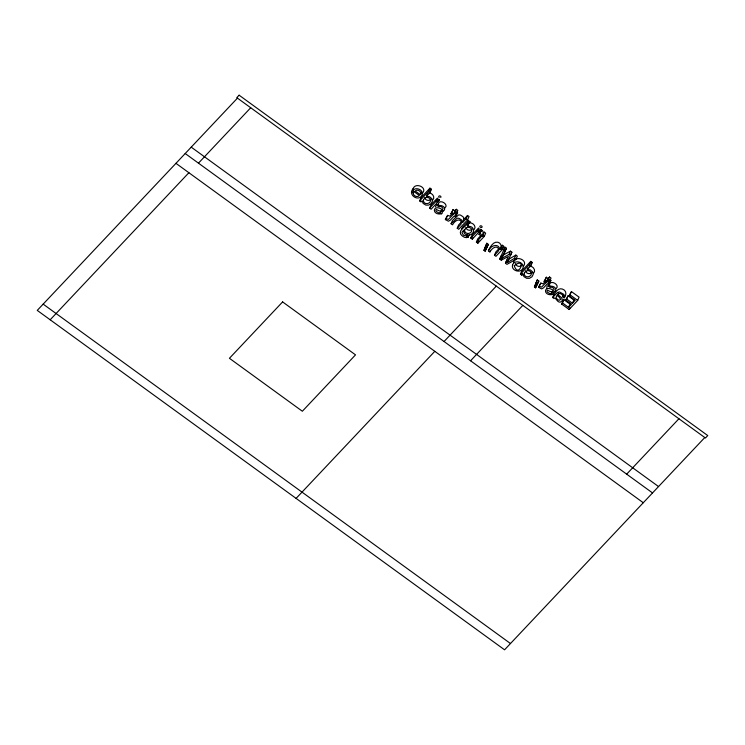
<?xml version="1.0" encoding="UTF-8"?>
<svg xmlns="http://www.w3.org/2000/svg" width="745" height="745" viewBox="0 0 745 745"><rect width="100%" height="100%" fill="white"/><g stroke="black" fill="none" stroke-linecap="round" stroke-linejoin="round"><path stroke-width="1.12" d="M461.555 229.339L462.375 227.346L468.586 220.753L470.002 221.777C464.396 229.618 471.24 223.519 473.457 229.376C474.379 232.17 471.66 234.936 468.968 235.15A4.377 3.464 22.8 0 1 466.165 234.591C463.437 234.349 463.884 228.203 461.956 232.57L463.492 235.243L466.696 236.016L468.233 237.133L469.266 234.675M413.978 191.391C411.128 194.659 416.949 198.44 419.379 195.525L412.795 190.739C413.028 180.7 429.371 187.386 421.772 193.765M484.25 232.133C480.991 238.94 483.291 235.886 480.031 233.306L479.016 234.377L480.581 235.606L480.823 237.18L476.39 242.134L477.871 243.205L484.269 236.426L485.647 233.138L484.25 232.133C482.481 235.094 483.794 230.019 481.41 230.019L479.016 234.377M513.687 262.622C514.73 254.585 528.726 260.005 523.381 266.263M562.801 296.761L562.428 294.852L560.78 293.679L559.085 293.567L557.884 294.592L561.655 297.823L562.456 300.067L561.944 301.017C557.763 305.515 555.416 295.439 554.047 298.531L552.641 297.506C554.252 293.893 557.474 287.3 562.419 289.06C566.554 290.317 566.759 294.862 564.226 297.795L562.801 296.761L563.49 295.122M483.971 250.357L486.802 243.261L488.375 244.407L485.125 251.195L483.971 250.357L486.802 243.261M534.435 287.011L537.257 279.915L538.831 281.051L535.581 287.84L534.435 287.011L537.257 279.915M412.795 190.739C415.785 185.933 424.799 190.45 421.81 195.553C417.954 201.997 407.357 194.324 413.205 188.69L413.112 191.046M420.208 194.65C422.35 191.772 417.377 188.532 415.161 190.981L420.208 194.65L421.242 192.182M419.64 200.908L421.018 197.63L429.949 188.159L431.429 189.23L430.051 192.517L426.475 196.308L429.53 196.699L431.867 198.682L432.426 201.113L431.169 203.571L428.645 205.117L425.805 205.08L423.123 203.413L422.126 200.796L421.055 201.942L419.64 200.908L428.571 191.437L429.949 188.159M426.512 196.335L427.509 193.849M429.614 208.153L430.992 204.875L437.389 198.096L436.011 201.374L429.614 208.153L431.094 209.233L437.492 202.454L438.526 199.986M443.135 210.481L441.748 213.759C431.392 215.91 432.221 203.022 442.511 209.727L443.061 208.386L441.953 207.119L440.323 206.412L439.01 206.728L437.594 205.695L438.973 202.417C441.85 199.818 448.797 205.136 444.951 207.827M437.594 205.695C447.643 203.683 446.711 215.882 436.384 209.438L435.76 210.22L436.319 211.487L438.852 212.986L440.267 212.679L441.301 210.22M456.396 211.897L457.672 212.828L455.437 217.009L454.161 216.087L450.278 220.203L448.434 221.209L445.37 219.589L447.624 215.38L449.775 216.152L451.759 214.169M445.37 219.589L447.624 215.38M446.236 218.667L448.397 219.43L452.681 215.007L450.893 213.713L453.128 209.522L454.916 210.826L453.537 214.104L451.749 212.809L453.128 209.522M453.537 214.104L454.971 212.576L456.359 209.298L457.83 210.369L456.452 213.657L455.018 215.184L456.285 216.106M457.244 228.221L460.922 224.32L461.602 222.41C459.637 217.186 454.031 221.507 452.55 224.813L451.07 223.742L452.448 220.455L458.399 215.026A3.529 2.794 22.8 0 1 460.615 215.156L463.027 216.739L463.921 218.369L462.598 222.541L466.174 218.751L467.553 215.473L469.033 216.544L467.655 219.822L458.724 229.292L457.244 228.221L458.622 224.943L461.565 221.824M455.437 217.009L456.126 215.37M468.233 237.133C465.495 238.651 462.151 236.407 460.606 234.079C458.603 228.37 468.326 226.359 468.586 220.753M467.609 226.182L468.614 223.696M466.696 236.016L467.385 234.377M470.784 238.065L472.172 234.777L478.56 227.998L477.182 231.285L470.784 238.065L472.265 239.136L478.663 232.356L479.352 230.717M472.265 239.136L472.954 237.497M480.031 233.306L481.41 230.019M476.39 242.134L477.768 238.847L480.935 235.494M477.871 243.205L478.905 240.747M481.829 236.51L483.179 233.204M485.125 251.195L486.504 247.908M488.422 250.869C489.977 247.275 493.162 241.166 497.93 242.246C501.227 243.177 502.326 247.005 499.904 249.64C498.861 242.553 490.238 245.543 488.422 250.869L489.903 251.94C491.393 248.756 496.887 244.239 498.852 249.445L498.172 251.316L494.466 255.256L495.937 256.327L502.335 249.547L503.713 246.269L502.316 245.254L501.283 246.353M489.903 251.94L490.592 250.301M494.466 255.256L495.844 251.968L498.815 248.821M499.904 249.64L502.316 245.254M510.437 251.149L509.049 254.427L501.692 258.422L503.071 255.135L510.437 251.149L511.862 252.183L507.354 262.529L508.733 259.251L515.857 255.088L517.319 256.15L515.94 259.428L506.982 264.345L505.482 263.255L508.36 256.466L501.264 260.191L499.765 259.111L501.143 255.824M505.054 251.521L506.432 248.243L504.97 247.182L503.592 250.46L505.054 251.521L501.692 258.422M501.264 260.191L501.953 258.552M505.482 263.255L506.861 259.977M511.862 252.183L510.483 255.47L509.049 254.427M507.392 262.557L514.478 258.366L515.857 255.088M520.448 274.132L521.826 270.845L530.757 261.374L532.237 262.445L530.859 265.732L527.283 269.522L530.338 269.913L532.675 271.897L533.234 274.328L531.977 276.786L529.453 278.332L526.613 278.295L523.931 276.628L522.934 274.011L521.863 275.156L520.448 274.132L529.378 264.652L530.757 261.374M521.863 275.156L522.552 273.508M527.32 269.55L528.009 267.902M535.581 287.84L538.831 281.051M549.596 279.589L550.872 280.52L548.637 284.702L547.361 283.78L543.487 287.896L541.643 288.902L538.57 287.281L540.823 283.072L542.975 283.845L544.968 281.861M538.57 287.281L540.823 283.072M539.445 286.359L541.596 287.132L545.889 282.709L544.101 281.405L546.336 277.224L548.115 278.518L546.737 281.796L544.958 280.502L546.336 277.224M545.889 282.709L546.923 280.241M546.737 281.796L548.18 280.269L549.559 276.991L551.039 278.062L549.661 281.349L548.218 282.877L549.493 283.798M548.218 282.877L548.907 281.238M548.637 284.702L549.68 282.243M553.917 292.012L552.883 294.471C542.528 296.622 543.356 283.743 553.647 290.448L554.196 289.107L553.079 287.84L551.449 287.123L550.145 287.44L548.72 286.406L550.108 283.128C552.976 280.53 559.933 285.847 556.087 288.538M548.72 286.406C558.769 284.394 557.837 296.594 547.51 290.15L546.886 290.932L547.454 292.208L549.978 293.698L551.393 293.39L552.427 290.932M557.884 294.592L558.573 292.953M572.458 303.234L573.836 299.956L568.081 295.774L566.703 299.052L572.458 303.234L575.205 300.319L569.133 295.914L571.471 291.612L579.079 297.134L577.701 300.412L569.143 309.492L561.534 303.969L563.881 299.667L569.953 304.081L568.565 307.359L562.494 302.954L563.881 299.667M568.565 307.359L571.508 304.239L565.753 300.058L568.081 295.774M569.133 295.914L571.471 291.612M569.143 309.492L569.832 307.853M499.765 259.111L504.97 247.182M503.071 255.135L506.432 248.243M474.379 229.376C476.67 226.042 472.395 222.084 468.987 222.895L470.002 221.777M486.969 247.033L488.375 244.407M563.322 297.73L563.835 296.789M440.751 197.527L440.938 196.838A1.173 0.931 22.8 0 0 439.615 195.879A1.173 0.931 22.8 0 0 438.693 196.848L439.159 197.537M564.226 297.795L564.682 296.78L563.863 294.387L559.504 291.965L557.549 292.422L552.641 297.506M432.547 200.293C435.629 197.518 432.51 192.787 428.869 192.927M533.355 273.508C536.437 270.733 533.318 266.002 529.676 266.142M237.459 98.126L37.25 310.395L504.57 649.808L704.779 437.538M50.176 319.782L188.885 172.719M198.468 163.155L250.711 107.755M430.005 190.748L431.429 189.23M450.893 213.713L451.749 212.809M454.916 210.826L456.359 209.298M451.07 223.742L457.02 218.313A3.529 2.794 22.8 0 1 459.227 218.443L461.649 220.017L462.561 222.522M467.553 215.473L463.939 219.235M502.298 247.768L503.713 246.269M296.1 498.396L434.81 351.323M444.057 341.517L496.3 286.127M530.812 263.963L532.237 262.445M544.101 281.405L544.958 280.502M470.57 360.776L522.822 305.385M548.115 278.518L549.559 276.991M550.024 281.424L550.872 280.52M561.534 303.969L562.494 302.954M565.753 300.058L566.703 299.052M626.675 474.155L678.928 418.755M521.882 265.173C520.057 267.52 515.95 266.375 515.438 263.562M431.038 199.194C429.25 201.383 425.144 200.535 424.734 197.639M472.237 229.069C470.449 231.257 466.407 230.354 465.97 227.495M531.846 272.409C530.058 274.598 525.951 273.75 525.542 270.854M480.749 227.644L481.922 227.43L482.108 226.741A1.173 0.931 22.8 0 0 480.786 225.782A1.173 0.931 22.8 0 0 479.864 226.759L480.022 227.123M438.749 204.717L436.719 204.707L435.49 206.821M549.875 285.428L547.1 285.978L546.774 288.138M480.395 231.099L481.261 231.62M428.571 191.437L430.051 192.517M466.174 218.751L467.655 219.822M529.378 264.652L530.859 265.732M570.093 294.899L577.701 300.412M454.971 212.576L456.452 213.657M548.18 280.269L549.661 281.349M436.011 201.374L437.492 202.454M467.208 224.04L468.614 225.065M477.182 231.285L478.663 232.356M482.872 235.411L484.269 236.426M500.938 248.532L502.335 249.547M514.478 258.366L515.94 259.428M411.827 191.968L413.289 193.03M440.267 212.679L441.748 213.759M551.393 293.39L552.883 294.471M485.423 246.548L486.997 247.694M535.879 283.193L537.452 284.339M191.223 147.147L658.543 486.56M185.207 153.526L652.527 492.929M175.96 163.332L643.28 502.735M43.163 304.128L510.483 643.531M463.39 230.158L463.902 231.071M439.55 200.116L438.628 201.094L437.315 200.135A1.173 0.931 22.8 0 1 438.237 199.157A1.173 0.931 22.8 0 1 439.55 200.116M480.73 230.019L479.808 230.997L478.486 230.037A1.173 0.931 22.8 0 1 479.407 229.06A1.173 0.931 22.8 0 1 480.73 230.019M464.768 229.609L464.591 230.782C465.225 234.852 471.874 234.135 471.808 230.047C471.268 226.573 465.914 226.378 464.768 229.609M423.551 199.744L423.356 200.917C423.97 205.033 430.703 204.242 430.619 200.144C430.07 196.624 424.697 196.503 423.551 199.744M524.359 272.959L524.163 274.132C524.778 278.257 531.511 277.457 531.427 273.359C530.878 269.839 525.504 269.718 524.359 272.959M514.255 265.676C518.604 279.496 527.246 255.721 514.255 265.676M512.504 265.052C511.033 270.891 521.155 273.797 523.055 267.902C524.517 262.063 514.404 259.158 512.504 265.052M560.706 299.388L559.197 300.3L557.549 299.583L556.143 297.749L556.552 296.007L557.064 295.458L559.365 297.311L560.706 299.388M239.108 95.192L236.789 97.642L705.441 438.013L707.75 435.564L239.108 95.192M282.606 301.911L229.432 358.289L302.349 411.24L355.523 354.862L282.606 301.911"/></g></svg>
